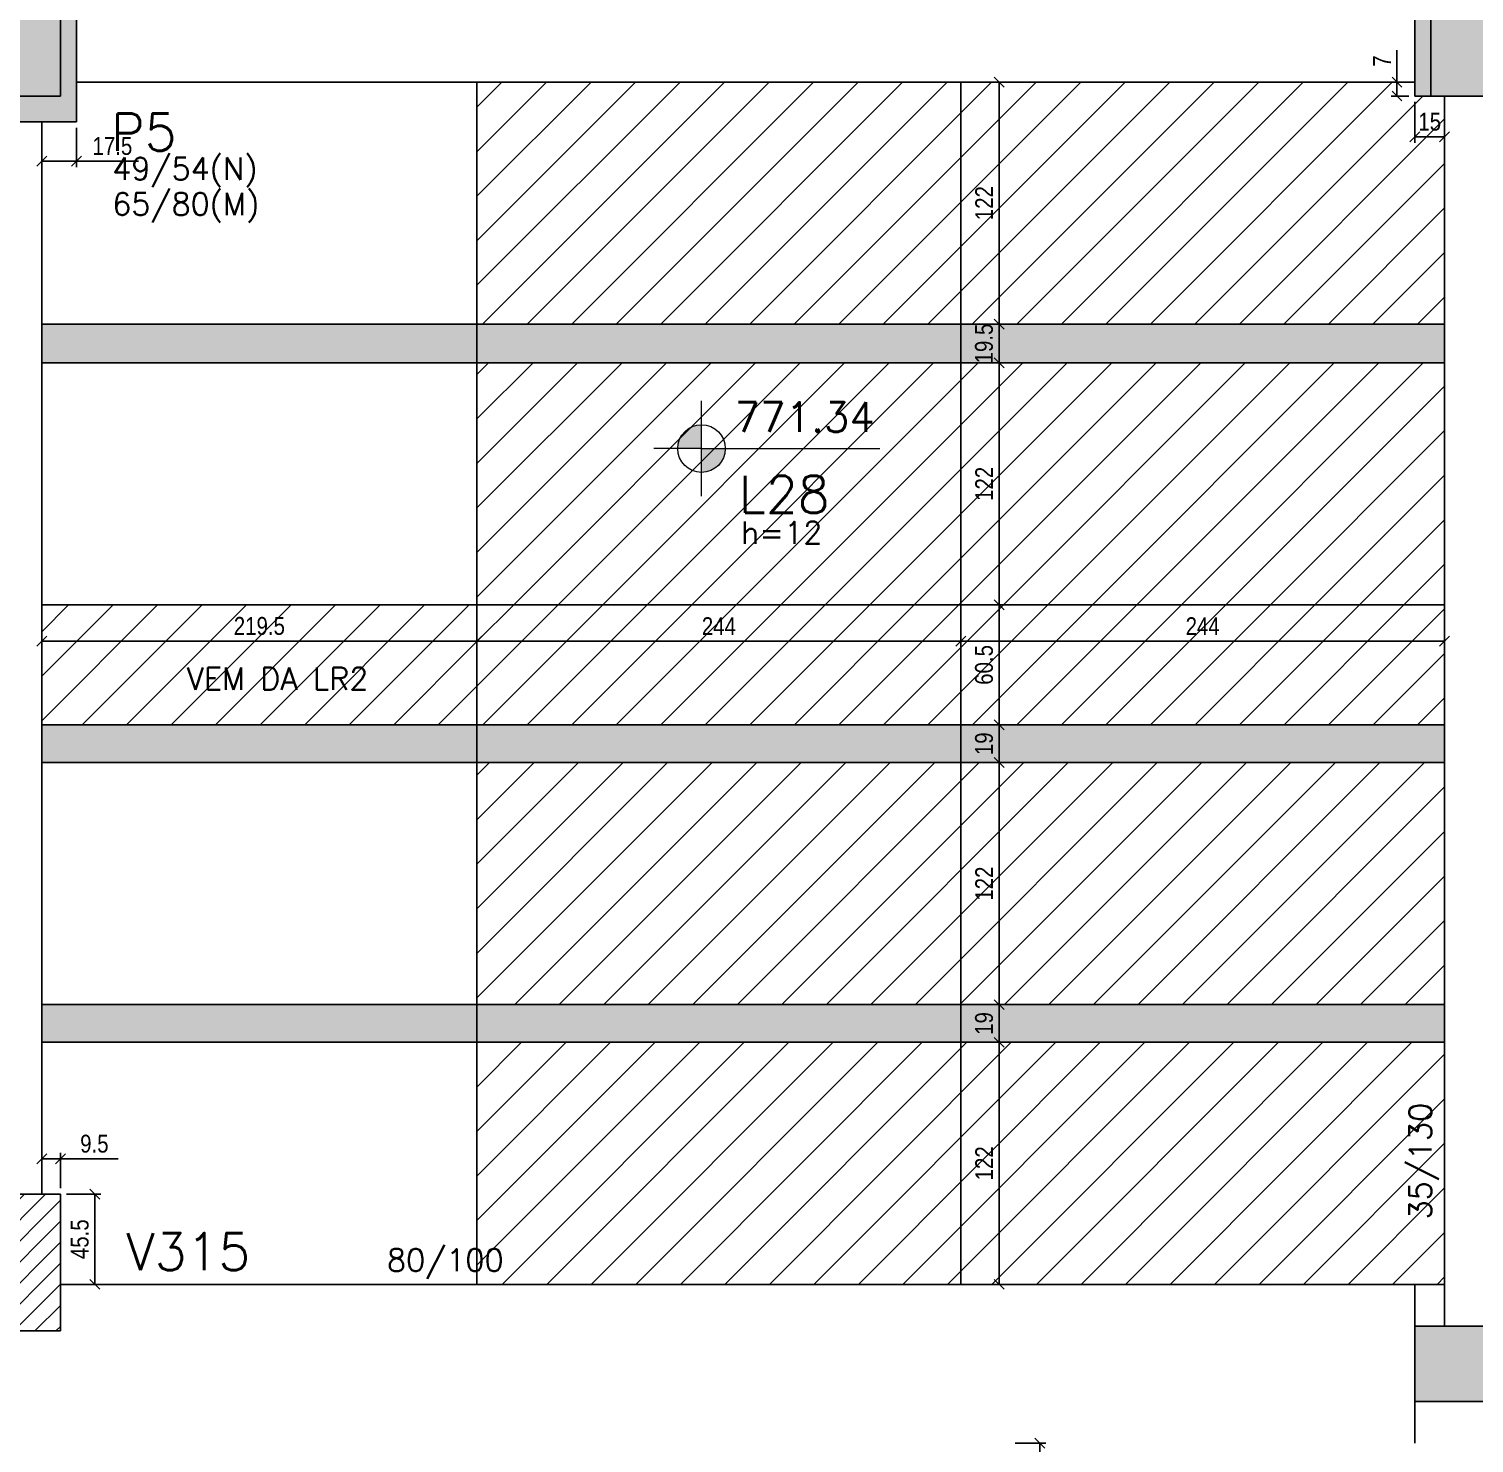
# Model space of a CAD drawing. Extents: x 8513 to 14085, y 1849 to 10799.
# Drawn here: x 11728 to 12457, y 3546 to 4258 of the extents above; entities that cross this region are included whole.
import ezdxf

# ---------------------------------------------------------------- set-up
doc = ezdxf.new("R2010")
doc.units = 0
for name, color, linetype in [('COTA', 241, 'Continuous'), ('Painéis', 200, 'Continuous'), ('Pilares', 5, 'Continuous'), ('VIGAS', 3, 'Continuous')]:
    doc.layers.add(name, color=color, linetype=linetype)
for name, color, linetype, lineweight in [('EST-LAJE-TEXT', 7, 'Continuous', 9), ('EST-PILAR-TEXT', 7, 'Continuous', 9), ('EST-VIGA-TEXT', 7, 'Continuous', 9), ('Hachura', 253, 'Continuous', 9), ('REAPROVEITAMENTO', 7, 'Continuous', 9)]:
    doc.layers.add(name, color=color, linetype=linetype, lineweight=lineweight)
doc.styles.add('COTA TECNICA-50', font='techl___.ttf', dxfattribs={"height": 9})
doc.styles.add('RomanS_IV50', font='romans_IV50.ttf', dxfattribs={"height": 11.25})
doc.styles.add('RomanS_IV50_B', font='', dxfattribs={"height": 18.75})
doc.styles.add('RomanS_IV50_B_1', font='', dxfattribs={"height": 22.5})
doc.styles.get('RomanS_IV50_B').set_extended_font_data('RomanS_IV50', bold=True)
doc.styles.get('RomanS_IV50_B_1').set_extended_font_data('RomanS_IV50', bold=True)
doc.dimstyles.new('PAINEL', dxfattribs={"dimtxt": 9, "dimasz": 5, "dimexe": 3, "dimexo": 3, "dimgap": 3, "dimtad": 1, "dimdec": 1, "dimzin": 12, "dimdsep": 46, "dimtxsty": 'COTA TECNICA-50', "dimblk": 'OBLIQUE', "dimcen": 0, "dimclrd": 4, "dimclre": 4, "dimclrt": 1, "dimadec": 1, "dimazin": 3, "dimtfac": 1, "dimtdec": 1, "dimtmove": 0, "dimatfit": 3, "dimldrblk": 'OBLIQUE', "dimfxl": 1, "dimtolj": 1, "dimtzin": 12, "dimarcsym": 0})
pattern_1 = [(45, (-181390.063, -29748.07), (-11.2253202, 11.2253202), [])]

# ---------------------------------------------------------------- blocks, each defined once
blk = doc.blocks.new('FA_Floor_TAG_SURVEY_R01 - NIV_TIT_H_TXT1__TXT2_Menor-2303205-BUSINESS')
at = {"layer": 'EST-LAJE-TEXT'}
h = blk.add_hatch(color=256, dxfattribs=at)
edge = h.paths.add_edge_path(flags=0)
edge.add_line((-0.28, 0.565), (-0.28, 0.405))
edge.add_line((-0.28, 0.405), (-0.44, 0.405))
edge.add_arc((-0.28, 0.405), 0.16, 90, 180, ccw=False)
h = blk.add_hatch(color=256, dxfattribs=at)
edge = h.paths.add_edge_path(flags=0)
edge.add_arc((-0.28, 0.405), 0.16, -90, 0, ccw=False)
edge.add_line((-0.28, 0.245), (-0.28, 0.405))
edge.add_line((-0.28, 0.405), (-0.12, 0.405))
for p, q in [((-0.28, 0.085), (-0.28, 0.725)), ((-0.28, 0.405), (-0.6, 0.405)), ((-0.28, 0.405), (0.92, 0.405))]:
    blk.add_line(p, q, dxfattribs=at)
blk.add_circle((-0.28, 0.405), 0.16, dxfattribs=at)
blk = doc.blocks.new('_Oblique')
at = {"color": 0, "linetype": 'ByBlock', "lineweight": -2}
blk.add_line((-0.5, -0.5), (0.5, 0.5), dxfattribs=at)
blk = doc.blocks.new('*D493')
at = {"layer": 'COTA', "color": 4, "lineweight": -2, "transparency": 16777216}
for p, q in [((12201.01, 3747.51), (12220.35, 3747.51)), ((12217.35, 3625.51), (12217.35, 3747.51)), ((12201.01, 3625.51), (12220.35, 3625.51))]:
    blk.add_line(p, q, dxfattribs=at)
at = {"layer": 'Defpoints', "color": 0, "transparency": 16777216}
for p in [(12198.01, 3747.51), (12217.35, 3747.51), (12198.01, 3625.51)]:
    blk.add_point(p, dxfattribs=at)
at = {"layer": 'COTA', "color": 4, "lineweight": -2, "transparency": 16777216, "xscale": 5, "yscale": 5, "zscale": 5}
for p, rotation in [((12217.35, 3747.51), 90), ((12217.35, 3625.51), 270)]:
    blk.add_blockref('_Oblique', p, dxfattribs=dict(at, rotation=rotation))
at = {"layer": 'COTA', "color": 1, "transparency": 16777216, "insert": (12209.8, 3686.51), "char_height": 9, "attachment_point": 5, "rotation": 90, "style": 'COTA TECNICA-50'}
blk.add_mtext('\\A1;122', dxfattribs=at)
blk = doc.blocks.new('*D494')
at = {"layer": 'COTA', "color": 4, "lineweight": -2, "transparency": 16777216}
for p, q in [((12217.35, 3747.51), (12217.35, 3766.51)), ((12220.35, 3766.51), (12220.35, 3766.51)), ((12201.01, 3747.51), (12220.35, 3747.51))]:
    blk.add_line(p, q, dxfattribs=at)
at = {"layer": 'Defpoints', "color": 0, "transparency": 16777216}
for p in [(12217.35, 3766.51), (12217.35, 3766.51), (12198.01, 3747.51)]:
    blk.add_point(p, dxfattribs=at)
at = {"layer": 'COTA', "color": 4, "lineweight": -2, "transparency": 16777216, "xscale": 5, "yscale": 5, "zscale": 5}
for p, rotation in [((12217.35, 3766.51), 90), ((12217.35, 3747.51), 270)]:
    blk.add_blockref('_Oblique', p, dxfattribs=dict(at, rotation=rotation))
at = {"layer": 'COTA', "color": 1, "transparency": 16777216, "insert": (12209.77, 3757.01), "char_height": 9, "attachment_point": 5, "rotation": 90, "style": 'COTA TECNICA-50'}
blk.add_mtext('\\A1;19', dxfattribs=at)
blk = doc.blocks.new('*D495')
at = {"layer": 'COTA', "color": 4, "lineweight": -2, "transparency": 16777216}
for p, q in [((12217.35, 3766.51), (12217.35, 3888.51)), ((12220.35, 3888.51), (12220.35, 3888.51)), ((12220.35, 3766.51), (12220.35, 3766.51))]:
    blk.add_line(p, q, dxfattribs=at)
at = {"layer": 'Defpoints', "color": 0, "transparency": 16777216}
for p in [(12217.35, 3888.51), (12217.35, 3888.51), (12217.35, 3766.51)]:
    blk.add_point(p, dxfattribs=at)
at = {"layer": 'COTA', "color": 4, "lineweight": -2, "transparency": 16777216, "xscale": 5, "yscale": 5, "zscale": 5}
for p, rotation in [((12217.35, 3888.51), 90), ((12217.35, 3766.51), 270)]:
    blk.add_blockref('_Oblique', p, dxfattribs=dict(at, rotation=rotation))
at = {"layer": 'COTA', "color": 1, "transparency": 16777216, "insert": (12209.8, 3827.51), "char_height": 9, "attachment_point": 5, "rotation": 90, "style": 'COTA TECNICA-50'}
blk.add_mtext('\\A1;122', dxfattribs=at)
blk = doc.blocks.new('*D496')
at = {"layer": 'COTA', "color": 4, "lineweight": -2, "transparency": 16777216}
for p, q in [((12217.35, 3888.51), (12217.35, 3907.51)), ((12220.35, 3907.51), (12220.35, 3907.51)), ((12220.35, 3888.51), (12220.35, 3888.51))]:
    blk.add_line(p, q, dxfattribs=at)
at = {"layer": 'Defpoints', "color": 0, "transparency": 16777216}
for p in [(12217.35, 3907.51), (12217.35, 3907.51), (12217.35, 3888.51)]:
    blk.add_point(p, dxfattribs=at)
at = {"layer": 'COTA', "color": 4, "lineweight": -2, "transparency": 16777216, "xscale": 5, "yscale": 5, "zscale": 5}
for p, rotation in [((12217.35, 3907.51), 90), ((12217.35, 3888.51), 270)]:
    blk.add_blockref('_Oblique', p, dxfattribs=dict(at, rotation=rotation))
at = {"layer": 'COTA', "color": 1, "transparency": 16777216, "insert": (12209.77, 3898.01), "char_height": 9, "attachment_point": 5, "rotation": 90, "style": 'COTA TECNICA-50'}
blk.add_mtext('\\A1;19', dxfattribs=at)
blk = doc.blocks.new('*D497')
at = {"layer": 'COTA', "color": 4, "lineweight": -2, "transparency": 16777216}
for p, q in [((12217.35, 3907.51), (12217.35, 3968.01)), ((12220.35, 3968.01), (12220.35, 3968.01)), ((12220.35, 3907.51), (12220.35, 3907.51))]:
    blk.add_line(p, q, dxfattribs=at)
at = {"layer": 'Defpoints', "color": 0, "transparency": 16777216}
for p in [(12217.35, 3968.01), (12217.35, 3968.01), (12217.35, 3907.51)]:
    blk.add_point(p, dxfattribs=at)
at = {"layer": 'COTA', "color": 4, "lineweight": -2, "transparency": 16777216, "xscale": 5, "yscale": 5, "zscale": 5}
for p, rotation in [((12217.35, 3968.01), 90), ((12217.35, 3907.51), 270)]:
    blk.add_blockref('_Oblique', p, dxfattribs=dict(at, rotation=rotation))
at = {"layer": 'COTA', "color": 1, "transparency": 16777216, "insert": (12209.75, 3937.76), "char_height": 9, "attachment_point": 5, "rotation": 90, "style": 'COTA TECNICA-50'}
blk.add_mtext('\\A1;60.5', dxfattribs=at)
blk = doc.blocks.new('*D498')
at = {"layer": 'COTA', "color": 4, "lineweight": -2, "transparency": 16777216}
for p, q in [((12217.35, 3968.01), (12217.35, 4090.01)), ((12220.35, 4090.01), (12220.35, 4090.01)), ((12220.35, 3968.01), (12220.35, 3968.01))]:
    blk.add_line(p, q, dxfattribs=at)
at = {"layer": 'Defpoints', "color": 0, "transparency": 16777216}
for p in [(12217.35, 4090.01), (12217.35, 4090.01), (12217.35, 3968.01)]:
    blk.add_point(p, dxfattribs=at)
at = {"layer": 'COTA', "color": 4, "lineweight": -2, "transparency": 16777216, "xscale": 5, "yscale": 5, "zscale": 5}
for p, rotation in [((12217.35, 4090.01), 90), ((12217.35, 3968.01), 270)]:
    blk.add_blockref('_Oblique', p, dxfattribs=dict(at, rotation=rotation))
at = {"layer": 'COTA', "color": 1, "transparency": 16777216, "insert": (12209.8, 4029.01), "char_height": 9, "attachment_point": 5, "rotation": 90, "style": 'COTA TECNICA-50'}
blk.add_mtext('\\A1;122', dxfattribs=at)
blk = doc.blocks.new('*D499')
at = {"layer": 'COTA', "color": 4, "lineweight": -2, "transparency": 16777216}
for p, q in [((12217.35, 4090.01), (12217.35, 4109.51)), ((12220.35, 4109.51), (12220.35, 4109.51)), ((12220.35, 4090.01), (12220.35, 4090.01))]:
    blk.add_line(p, q, dxfattribs=at)
at = {"layer": 'Defpoints', "color": 0, "transparency": 16777216}
for p in [(12217.35, 4109.51), (12217.35, 4109.51), (12217.35, 4090.01)]:
    blk.add_point(p, dxfattribs=at)
at = {"layer": 'COTA', "color": 4, "lineweight": -2, "transparency": 16777216, "xscale": 5, "yscale": 5, "zscale": 5}
for p, rotation in [((12217.35, 4109.51), 90), ((12217.35, 4090.01), 270)]:
    blk.add_blockref('_Oblique', p, dxfattribs=dict(at, rotation=rotation))
at = {"layer": 'COTA', "color": 1, "transparency": 16777216, "insert": (12209.73, 4099.76), "char_height": 9, "attachment_point": 5, "rotation": 90, "style": 'COTA TECNICA-50'}
blk.add_mtext('\\A1;19.5', dxfattribs=at)
blk = doc.blocks.new('*D568')
at = {"layer": 'COTA', "color": 4, "lineweight": -2, "transparency": 16777216}
for p, q in [((12217.35, 4109.51), (12217.35, 4231.51)), ((12220.35, 4231.51), (12220.35, 4231.51)), ((12220.35, 4109.51), (12220.35, 4109.51))]:
    blk.add_line(p, q, dxfattribs=at)
at = {"layer": 'Defpoints', "color": 0, "transparency": 16777216}
for p in [(12217.35, 4231.51), (12217.35, 4231.51), (12217.35, 4109.51)]:
    blk.add_point(p, dxfattribs=at)
at = {"layer": 'COTA', "color": 4, "lineweight": -2, "transparency": 16777216, "xscale": 5, "yscale": 5, "zscale": 5}
for p, rotation in [((12217.35, 4231.51), 90), ((12217.35, 4109.51), 270)]:
    blk.add_blockref('_Oblique', p, dxfattribs=dict(at, rotation=rotation))
at = {"layer": 'COTA', "color": 1, "transparency": 16777216, "insert": (12209.8, 4170.51), "char_height": 9, "attachment_point": 5, "rotation": 90, "style": 'COTA TECNICA-50'}
blk.add_mtext('\\A1;122', dxfattribs=at)
blk = doc.blocks.new('*D569')
at = {"layer": 'COTA', "color": 4, "lineweight": -2, "transparency": 16777216}
for p, q in [((11734.51, 3965.01), (11734.51, 3946.72)), ((11954.01, 3965.01), (11954.01, 3946.72)), ((11734.51, 3949.72), (11954.01, 3949.72))]:
    blk.add_line(p, q, dxfattribs=at)
at = {"layer": 'Defpoints', "color": 0, "transparency": 16777216}
for p in [(11734.51, 3968.01), (11954.01, 3968.01), (11954.01, 3949.72)]:
    blk.add_point(p, dxfattribs=at)
at = {"layer": 'COTA', "color": 4, "lineweight": -2, "transparency": 16777216, "xscale": 5, "yscale": 5, "zscale": 5, "rotation": 180}
blk.add_blockref('_Oblique', (11734.51, 3949.72), dxfattribs=at)
at = {"layer": 'COTA', "color": 4, "lineweight": -2, "transparency": 16777216, "xscale": 5, "yscale": 5, "zscale": 5}
blk.add_blockref('_Oblique', (11954.01, 3949.72), dxfattribs=at)
at = {"layer": 'COTA', "color": 1, "transparency": 16777216, "insert": (11844.26, 3957.35), "char_height": 9, "attachment_point": 5, "style": 'COTA TECNICA-50'}
blk.add_mtext('\\A1;219.5', dxfattribs=at)
blk = doc.blocks.new('*D570')
at = {"layer": 'COTA', "color": 4, "lineweight": -2, "transparency": 16777216}
for p, q in [((11954.01, 3965.01), (11954.01, 3946.72)), ((12198.01, 3965.01), (12198.01, 3946.72)), ((11954.01, 3949.72), (12198.01, 3949.72))]:
    blk.add_line(p, q, dxfattribs=at)
at = {"layer": 'Defpoints', "color": 0, "transparency": 16777216}
for p in [(11954.01, 3968.01), (12198.01, 3968.01), (12198.01, 3949.72)]:
    blk.add_point(p, dxfattribs=at)
at = {"layer": 'COTA', "color": 4, "lineweight": -2, "transparency": 16777216, "xscale": 5, "yscale": 5, "zscale": 5, "rotation": 180}
blk.add_blockref('_Oblique', (11954.01, 3949.72), dxfattribs=at)
at = {"layer": 'COTA', "color": 4, "lineweight": -2, "transparency": 16777216, "xscale": 5, "yscale": 5, "zscale": 5}
blk.add_blockref('_Oblique', (12198.01, 3949.72), dxfattribs=at)
at = {"layer": 'COTA', "color": 1, "transparency": 16777216, "insert": (12076.01, 3957.29), "char_height": 9, "attachment_point": 5, "style": 'COTA TECNICA-50'}
blk.add_mtext('\\A1;244', dxfattribs=at)
blk = doc.blocks.new('*D571')
at = {"layer": 'COTA', "color": 4, "lineweight": -2, "transparency": 16777216}
for p, q in [((12198.01, 3965.01), (12198.01, 3946.72)), ((12442.01, 3965.01), (12442.01, 3946.72)), ((12198.01, 3949.72), (12442.01, 3949.72))]:
    blk.add_line(p, q, dxfattribs=at)
at = {"layer": 'Defpoints', "color": 0, "transparency": 16777216}
for p in [(12198.01, 3968.01), (12442.01, 3968.01), (12442.01, 3949.72)]:
    blk.add_point(p, dxfattribs=at)
at = {"layer": 'COTA', "color": 4, "lineweight": -2, "transparency": 16777216, "xscale": 5, "yscale": 5, "zscale": 5, "rotation": 180}
blk.add_blockref('_Oblique', (12198.01, 3949.72), dxfattribs=at)
at = {"layer": 'COTA', "color": 4, "lineweight": -2, "transparency": 16777216, "xscale": 5, "yscale": 5, "zscale": 5}
blk.add_blockref('_Oblique', (12442.01, 3949.72), dxfattribs=at)
at = {"layer": 'COTA', "color": 1, "transparency": 16777216, "insert": (12320.01, 3957.29), "char_height": 9, "attachment_point": 5, "style": 'COTA TECNICA-50'}
blk.add_mtext('\\A1;244', dxfattribs=at)
blk = doc.blocks.new('*D572')
at = {"layer": 'COTA', "color": 4, "lineweight": -2, "transparency": 16777216}
for p, q in [((12427.01, 4221.51), (12427.01, 4200.92)), ((12442.01, 4221.51), (12442.01, 4200.92)), ((12442.01, 4203.92), (12427.01, 4203.92))]:
    blk.add_line(p, q, dxfattribs=at)
at = {"layer": 'Defpoints', "color": 0, "transparency": 16777216}
for p in [(12427.01, 4224.51), (12442.01, 4224.51), (12427.01, 4203.92)]:
    blk.add_point(p, dxfattribs=at)
at = {"layer": 'COTA', "color": 4, "lineweight": -2, "transparency": 16777216, "xscale": 5, "yscale": 5, "zscale": 5, "rotation": 180}
blk.add_blockref('_Oblique', (12427.01, 4203.92), dxfattribs=at)
at = {"layer": 'COTA', "color": 4, "lineweight": -2, "transparency": 16777216, "xscale": 5, "yscale": 5, "zscale": 5}
blk.add_blockref('_Oblique', (12442.01, 4203.92), dxfattribs=at)
at = {"layer": 'COTA', "color": 1, "transparency": 16777216, "insert": (12434.51, 4211.52), "char_height": 9, "attachment_point": 5, "style": 'COTA TECNICA-50'}
blk.add_mtext('\\A1;15', dxfattribs=at)
blk = doc.blocks.new('*D573')
at = {"layer": 'COTA', "color": 4, "lineweight": -2, "transparency": 16777216}
for p, q in [((11734.51, 4208.51), (11734.51, 4188.67)), ((11752.01, 4208.51), (11752.01, 4188.67)), ((11734.51, 4191.67), (11752.01, 4191.67)), ((11752.01, 4191.67), (11783.25, 4191.67))]:
    blk.add_line(p, q, dxfattribs=at)
at = {"layer": 'Defpoints', "color": 0, "transparency": 16777216}
for p in [(11734.51, 4211.51), (11752.01, 4211.51), (11752.01, 4191.67)]:
    blk.add_point(p, dxfattribs=at)
at = {"layer": 'COTA', "color": 4, "lineweight": -2, "transparency": 16777216, "xscale": 5, "yscale": 5, "zscale": 5, "rotation": 180}
blk.add_blockref('_Oblique', (11734.51, 4191.67), dxfattribs=at)
at = {"layer": 'COTA', "color": 4, "lineweight": -2, "transparency": 16777216, "xscale": 5, "yscale": 5, "zscale": 5}
blk.add_blockref('_Oblique', (11752.01, 4191.67), dxfattribs=at)
at = {"layer": 'COTA', "color": 1, "transparency": 16777216, "insert": (11770.13, 4199.27), "char_height": 9, "attachment_point": 5, "style": 'COTA TECNICA-50'}
blk.add_mtext('\\A1;17.5', dxfattribs=at)
blk = doc.blocks.new('*D574')
at = {"layer": 'COTA', "color": 4, "lineweight": -2, "transparency": 16777216}
for p, q in [((12418, 4231.51), (12418, 4247.67)), ((12424.01, 4231.51), (12415, 4231.51)), ((12418, 4224.51), (12418, 4231.51)), ((12424.01, 4224.51), (12415, 4224.51))]:
    blk.add_line(p, q, dxfattribs=at)
at = {"layer": 'Defpoints', "color": 0, "transparency": 16777216}
for p in [(12418, 4231.51), (12427.01, 4231.51), (12427.01, 4224.51)]:
    blk.add_point(p, dxfattribs=at)
at = {"layer": 'COTA', "color": 4, "lineweight": -2, "transparency": 16777216, "xscale": 5, "yscale": 5, "zscale": 5}
for p, rotation in [((12418, 4231.51), 90), ((12418, 4224.51), 270)]:
    blk.add_blockref('_Oblique', p, dxfattribs=dict(at, rotation=rotation))
at = {"layer": 'COTA', "color": 1, "transparency": 16777216, "insert": (12410.44, 4242.09), "char_height": 9, "attachment_point": 5, "rotation": 90, "style": 'COTA TECNICA-50'}
blk.add_mtext('\\A1;7', dxfattribs=at)
blk = doc.blocks.new('*D657')
at = {"layer": 'COTA', "color": 4, "lineweight": -2, "transparency": 16777216}
for p, q in [((11747.01, 3671.01), (11764.28, 3671.01)), ((11761.28, 3625.51), (11761.28, 3671.01)), ((11747.01, 3625.51), (11764.28, 3625.51))]:
    blk.add_line(p, q, dxfattribs=at)
at = {"layer": 'Defpoints', "color": 0, "transparency": 16777216}
for p in [(11744.01, 3671.01), (11761.28, 3671.01), (11744.01, 3625.51)]:
    blk.add_point(p, dxfattribs=at)
at = {"layer": 'COTA', "color": 4, "lineweight": -2, "transparency": 16777216, "xscale": 5, "yscale": 5, "zscale": 5}
for p, rotation in [((11761.28, 3671.01), 90), ((11761.28, 3625.51), 270)]:
    blk.add_blockref('_Oblique', p, dxfattribs=dict(at, rotation=rotation))
at = {"layer": 'COTA', "color": 1, "transparency": 16777216, "insert": (11753.68, 3648.26), "char_height": 9, "attachment_point": 5, "rotation": 90, "style": 'COTA TECNICA-50'}
blk.add_mtext('\\A1;45.5', dxfattribs=at)
blk = doc.blocks.new('*D658')
at = {"layer": 'COTA', "color": 4, "lineweight": -2, "transparency": 16777216}
for p, q in [((11734.51, 3674.01), (11734.51, 3691.75)), ((11734.51, 3688.75), (11744.01, 3688.75)), ((11744.01, 3674.01), (11744.01, 3691.75)), ((11744.01, 3688.75), (11773.08, 3688.75))]:
    blk.add_line(p, q, dxfattribs=at)
at = {"layer": 'Defpoints', "color": 0, "transparency": 16777216}
for p in [(11744.01, 3688.75), (11734.51, 3671.01), (11744.01, 3671.01)]:
    blk.add_point(p, dxfattribs=at)
at = {"layer": 'COTA', "color": 4, "lineweight": -2, "transparency": 16777216, "xscale": 5, "yscale": 5, "zscale": 5, "rotation": 180}
blk.add_blockref('_Oblique', (11734.51, 3688.75), dxfattribs=at)
at = {"layer": 'COTA', "color": 4, "lineweight": -2, "transparency": 16777216, "xscale": 5, "yscale": 5, "zscale": 5}
blk.add_blockref('_Oblique', (11744.01, 3688.75), dxfattribs=at)
at = {"layer": 'COTA', "color": 1, "transparency": 16777216, "insert": (11761.05, 3696.38), "char_height": 9, "attachment_point": 5, "style": 'COTA TECNICA-50'}
blk.add_mtext('\\A1;9.5', dxfattribs=at)
blk = doc.blocks.new('*D661')
at = {"layer": 'COTA', "color": 4, "lineweight": -2, "transparency": 16777216}
for p, q in [((12225.51, 3545.51), (12240.93, 3545.51)), ((12237.93, 3485.01), (12237.93, 3545.51)), ((12225.51, 3485.01), (12240.93, 3485.01))]:
    blk.add_line(p, q, dxfattribs=at)
at = {"layer": 'Defpoints', "color": 0, "transparency": 16777216}
for p in [(12222.51, 3545.51), (12237.93, 3545.51), (12222.51, 3485.01)]:
    blk.add_point(p, dxfattribs=at)
at = {"layer": 'COTA', "color": 4, "lineweight": -2, "transparency": 16777216, "xscale": 5, "yscale": 5, "zscale": 5}
for p, rotation in [((12237.93, 3545.51), 90), ((12237.93, 3485.01), 270)]:
    blk.add_blockref('_Oblique', p, dxfattribs=dict(at, rotation=rotation))
at = {"layer": 'COTA', "color": 1, "transparency": 16777216, "insert": (12230.33, 3515.26), "char_height": 9, "attachment_point": 5, "rotation": 90, "style": 'COTA TECNICA-50'}
blk.add_mtext('\\A1;60.5', dxfattribs=at)

msp = doc.modelspace()

# ---------------------------------------------------------------- hatches: boundary and pattern name
at = {"layer": 'Hachura'}
h = msp.add_hatch(color=256, dxfattribs=at)
h.paths.add_polyline_path([(11954.01, 4090.01), (11954.01, 4109.51), (11734.51, 4109.51), (11734.51, 4090.01)])
h.paths.add_polyline_path([(11954.01, 4109.51), (11954.01, 4090.01), (12198.01, 4090.01), (12198.01, 4109.51)])
h.paths.add_polyline_path([(12442.01, 4090.01), (12442.01, 4109.51), (12198.01, 4109.51), (12198.01, 4090.01)])
h.paths.add_polyline_path([(12442.01, 3888.51), (12442.01, 3907.51), (12198.01, 3907.51), (12198.01, 3888.51)])
h.paths.add_polyline_path([(12198.01, 3888.51), (12198.01, 3907.51), (11954.01, 3907.51), (11954.01, 3888.51)])
h.paths.add_polyline_path([(11734.51, 3907.51), (11734.51, 3888.51), (11954.01, 3888.51), (11954.01, 3907.51)])
h.paths.add_polyline_path([(11734.51, 3766.51), (11734.51, 3747.51), (11954.01, 3747.51), (11954.01, 3766.51)])
h.paths.add_polyline_path([(12198.01, 3747.51), (12198.01, 3766.51), (11954.01, 3766.51), (11954.01, 3747.51)])
h.paths.add_polyline_path([(12442.01, 3747.51), (12442.01, 3766.51), (12198.01, 3766.51), (12198.01, 3747.51)])
at = {"layer": 'Pilares'}
for points in [[(12492.01, 4224.51), (12492.01, 4304.51), (12427.01, 4304.51), (12427.01, 4224.51)], [(11687.01, 4211.51), (11752.01, 4211.51), (11752.01, 4291.51), (11687.01, 4291.51)], [(12427.01, 3566.51), (12492.01, 3566.51), (12492.01, 3604.51), (12427.01, 3604.51)]]:
    msp.add_hatch(color=5, dxfattribs=at).paths.add_polyline_path(points, flags=0)
h = msp.add_hatch(dxfattribs=at)
h.set_pattern_fill('FP_1', color=5, style=0, pattern_type=2)
h.set_pattern_definition([(45, (10227.5145, 3498.507), (-5.3033, 5.3033), [])])
h.paths.add_polyline_path([(11734.23, 3602.01), (11744.01, 3602.01), (11744.01, 3671.01), (11695.01, 3671.01), (11695.01, 3602.01)], flags=0)
at = {"layer": 'REAPROVEITAMENTO'}
h = msp.add_hatch(dxfattribs=at)
h.set_pattern_fill('ANSI31', color=251, scale=5, style=0)
h.set_pattern_definition(pattern_1)
h.paths.add_polyline_path([(12442.01, 3968.01), (12442.01, 4090.01), (12198.01, 4090.01), (12198.01, 3968.01)])
h.paths.add_polyline_path([(12198.01, 3968.01), (12198.01, 4090.01), (11954.01, 4090.01), (11954.01, 3968.01)])
h.paths.add_polyline_path([(12198.01, 4109.51), (12198.01, 4231.51), (11954.01, 4231.51), (11954.01, 4109.51)])
h.paths.add_polyline_path([(12198.01, 4231.51), (12198.01, 4109.51), (12442.01, 4109.51), (12442.01, 4224.51), (12427.01, 4224.51), (12427.01, 4231.51)])
h = msp.add_hatch(dxfattribs=at)
h.set_pattern_fill('ANSI31', color=251, scale=5, style=0)
h.set_pattern_definition(pattern_1)
h.paths.add_polyline_path([(11954.01, 3968.01), (11734.51, 3968.01), (11734.51, 3907.51), (11954.01, 3907.51)])
h = msp.add_hatch(dxfattribs=at)
h.set_pattern_fill('ANSI31', color=251, scale=5, style=0)
h.set_pattern_definition(pattern_1)
h.paths.add_polyline_path([(12198.01, 3747.51), (12198.01, 3625.51), (12427.01, 3625.51), (12442.01, 3625.51), (12442.01, 3747.51)])
h.paths.add_polyline_path([(12198.01, 3888.51), (12198.01, 3766.51), (12442.01, 3766.51), (12442.01, 3888.51)])
h.paths.add_polyline_path([(12198.01, 3888.51), (11954.01, 3888.51), (11954.01, 3766.51), (12198.01, 3766.51)])
h.paths.add_polyline_path([(11954.01, 3747.51), (11954.01, 3625.51), (12198.01, 3625.51), (12198.01, 3747.51)])
h.paths.add_polyline_path([(12198.01, 3907.51), (12198.01, 3968.01), (11954.01, 3968.01), (11954.01, 3907.51)])
h.paths.add_polyline_path([(12442.01, 3907.51), (12442.01, 3968.01), (12198.01, 3968.01), (12198.01, 3907.51)])

# ---------------------------------------------------------------- linework, layer by layer
at = {"layer": 'Painéis', "ltscale": 70}
for p, q in [((11954.01, 3625.51), (11954.01, 4231.51)), ((12198.01, 3625.51), (12198.01, 4231.51)), ((11734.51, 4109.51), (12442.01, 4109.51)), ((11734.51, 4090.01), (12442.01, 4090.01)), ((11734.51, 3968.01), (12442.01, 3968.01)), ((11734.51, 3907.51), (12442.01, 3907.51)), ((11734.51, 3888.51), (12442.01, 3888.51)), ((11734.51, 3766.51), (12442.01, 3766.51)), ((11734.51, 3747.51), (12442.01, 3747.51))]:
    msp.add_line(p, q, dxfattribs=at)
at = {"layer": 'Pilares', "color": 5}
for p, q in [((12427.01, 4224.51), (12427.01, 4304.51)), ((11752.01, 4291.51), (11752.01, 4211.51)), ((12492.01, 4224.51), (12427.01, 4224.51)), ((11752.01, 4211.51), (11687.01, 4211.51)), ((11695.01, 3671.01), (11744.01, 3671.01)), ((11744.01, 3671.01), (11744.01, 3602.01)), ((11744.01, 3602.01), (11695.01, 3602.01)), ((12427.01, 3566.51), (12427.01, 3604.51)), ((12427.01, 3604.51), (12492.01, 3604.51)), ((12492.01, 3566.51), (12427.01, 3566.51))]:
    msp.add_line(p, q, dxfattribs=at)
at = {"layer": 'Pilares'}
for p, q in [((11744.01, 4278.51), (11744.01, 4224.51)), ((12435.01, 4224.51), (12435.01, 4278.51)), ((11744.01, 4224.51), (11695.01, 4224.51))]:
    msp.add_line(p, q, dxfattribs=at)
at = {"layer": 'VIGAS', "color": 3}
for p, q in [((11752.01, 4231.51), (12427.01, 4231.51)), ((12442.01, 3604.51), (12442.01, 4224.51)), ((11734.51, 3671.01), (11734.51, 4211.51)), ((11744.01, 3625.51), (12427.01, 3625.51)), ((12427.01, 3604.51), (12427.01, 3625.51)), ((12427.01, 3625.51), (12442.01, 3625.51)), ((12427.01, 3545.51), (12427.01, 3566.51))]:
    msp.add_line(p, q, dxfattribs=at)

# ---------------------------------------------------------------- block references
at = {"layer": 'EST-LAJE-TEXT', "xscale": 74.99999999999996, "yscale": 74.99999999999996, "zscale": 74.99999999999996}
msp.add_blockref('FA_Floor_TAG_SURVEY_R01 - NIV_TIT_H_TXT1__TXT2_Menor-2303205-BUSINESS', (12088.26, 4016.43), dxfattribs=at)

# ---------------------------------------------------------------- texts
at = {"layer": 'EST-LAJE-TEXT', "lineweight": 30, "attachment_point": 1}
for s, insert, char_height, width, style in [('771.34', (12083.96, 4070.16), 15, 99.8101, 'RomanS_IV50_B'), ('h=12', (12087.19, 4010.04), 11.25, 58.924, 'RomanS_IV50'), ('VEM DA LR2', (11807.63, 3936.45), 11.25, 113.7665, 'RomanS_IV50')]:
    msp.add_mtext(s, dxfattribs=dict(at, insert=insert, char_height=char_height, width=width, style=style))
at = {"layer": 'EST-LAJE-TEXT', "lineweight": 50, "insert": (12086.06, 4033.1), "char_height": 18.75, "width": 63.7342, "attachment_point": 1, "style": 'RomanS_IV50_B_1'}
msp.add_mtext('L28', dxfattribs=at)
at = {"layer": 'EST-PILAR-TEXT', "lineweight": 50, "attachment_point": 1}
for s, insert, char_height, width, style in [('P5', (11769.52, 4215.68), 18.75, 46.2975, 'RomanS_IV50_B_1'), ('P5', (11769.52, 4215.68), 18.75, 46.2975, 'RomanS_IV50_B_1'), ('49/54(N)', (11770.06, 4193.49), 11.25, 104.6202, 'RomanS_IV50'), ('65/80(M)', (11770.06, 4175.68), 11.25, 105.8227, 'RomanS_IV50')]:
    msp.add_mtext(s, dxfattribs=dict(at, insert=insert, char_height=char_height, width=width, style=style))
at = {"layer": 'EST-VIGA-TEXT', "lineweight": 30, "insert": (12424.15, 3658.22), "char_height": 11.25, "width": 84.1772, "attachment_point": 1, "rotation": 90, "style": 'RomanS_IV50'}
msp.add_mtext('35/130', dxfattribs=at)
at = {"layer": 'EST-VIGA-TEXT', "lineweight": 50, "insert": (11777.06, 3651.39), "char_height": 18.75, "width": 88.9873, "attachment_point": 1, "style": 'RomanS_IV50_B_1'}
msp.add_mtext('V315', dxfattribs=at)
at = {"layer": 'EST-VIGA-TEXT', "lineweight": 30, "insert": (11908.62, 3643.37), "char_height": 11.25, "width": 84.1772, "attachment_point": 1, "style": 'RomanS_IV50'}
msp.add_mtext('80/100', dxfattribs=at)

# ---------------------------------------------------------------- dimensions: what is measured, and where the dimension line sits
at = {"layer": 'COTA'}
for base, p1, p2, picture, middle in [((12418, 4231.51), (12427.01, 4224.51), (12427.01, 4231.51), '*D574', (12410.44, 4242.09)), ((12217.35, 3747.51), (12198.01, 3625.51), (12198.01, 3747.51), '*D493', (12209.8, 3686.51)), ((11761.28, 3671.01), (11744.01, 3625.51), (11744.01, 3671.01), '*D657', (11753.68, 3648.26))]:
    dim = msp.add_linear_dim(base=base, p1=p1, p2=p2, angle=90, dimstyle='PAINEL', dxfattribs=at)
    dim.commit()
    dim.dimension.update_dxf_attribs({"geometry": picture, "text_midpoint": middle})
for base, p1, p2, picture, middle in [((12217.35, 4231.51), (12217.35, 4109.51), (12217.35, 4231.51), '*D568', (12209.8, 4170.51)), ((12217.35, 4090.01), (12217.35, 3968.01), (12217.35, 4090.01), '*D498', (12209.8, 4029.01)), ((12217.35, 3968.01), (12217.35, 3907.51), (12217.35, 3968.01), '*D497', (12209.75, 3937.76)), ((12217.35, 3907.51), (12217.35, 3888.51), (12217.35, 3907.51), '*D496', (12209.77, 3898.01)), ((12217.35, 3888.51), (12217.35, 3766.51), (12217.35, 3888.51), '*D495', (12209.8, 3827.51)), ((12217.35, 3766.51), (12198.01, 3747.51), (12217.35, 3766.51), '*D494', (12209.77, 3757.01)), ((12237.93, 3545.51), (12222.51, 3485.01), (12222.51, 3545.51), '*D661', (12230.33, 3515.26))]:
    dim = msp.add_linear_dim(base=base, p1=p1, p2=p2, angle=90, dimstyle='PAINEL', override={"dimtmove": 1}, dxfattribs=at)
    dim.commit()
    dim.dimension.update_dxf_attribs({"geometry": picture, "text_midpoint": middle})
for base, p1, p2, picture, middle in [((12427.01, 4203.92), (12442.01, 4224.51), (12427.01, 4224.51), '*D572', (12434.51, 4211.52)), ((11752.01, 4191.67), (11734.51, 4211.51), (11752.01, 4211.51), '*D573', (11770.13, 4199.27)), ((11954.01, 3949.72), (11734.51, 3968.01), (11954.01, 3968.01), '*D569', (11844.26, 3957.35)), ((11744.01, 3688.75), (11734.51, 3671.01), (11744.01, 3671.01), '*D658', (11761.05, 3696.38))]:
    dim = msp.add_linear_dim(base=base, p1=p1, p2=p2, dimstyle='PAINEL', dxfattribs=at)
    dim.commit()
    dim.dimension.update_dxf_attribs({"geometry": picture, "text_midpoint": middle})
dim = msp.add_linear_dim(base=(12217.35, 4109.51), p1=(12217.35, 4090.01), p2=(12217.35, 4109.51), angle=90, dimstyle='PAINEL', override={"dimtmove": 1}, dxfattribs=at)
dim.commit()
dim.dimension.update_dxf_attribs({"geometry": '*D499', "text_midpoint": (12217.35, 4099.76), "dimtype": 160})
for base, p1, p2, picture, middle in [((12198.01, 3949.72), (11954.01, 3968.01), (12198.01, 3968.01), '*D570', (12076.01, 3957.29)), ((12442.01, 3949.72), (12198.01, 3968.01), (12442.01, 3968.01), '*D571', (12320.01, 3957.29))]:
    dim = msp.add_linear_dim(base=base, p1=p1, p2=p2, dimstyle='PAINEL', override={"dimtmove": 1}, dxfattribs=at)
    dim.commit()
    dim.dimension.update_dxf_attribs({"geometry": picture, "text_midpoint": middle})

doc.saveas('drawing.dxf')
